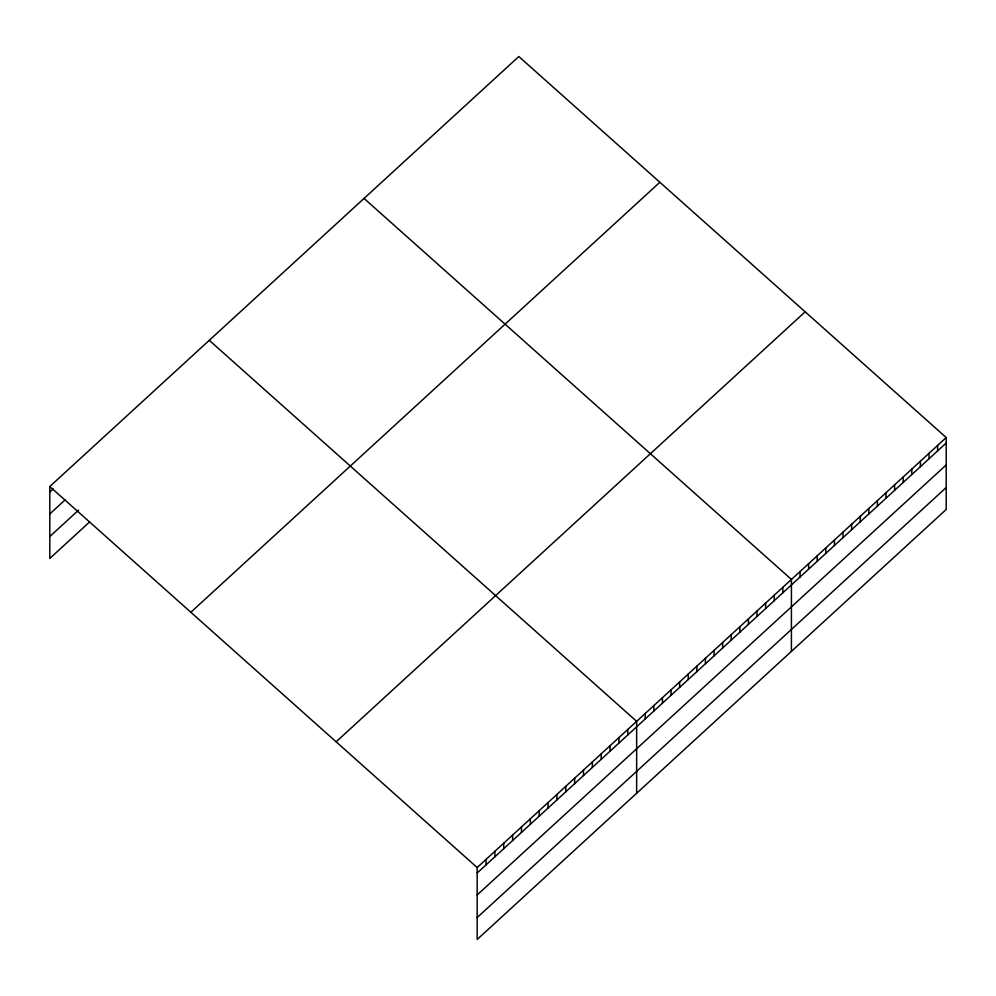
<?xml version="1.0" encoding="UTF-8"?>
<svg xmlns="http://www.w3.org/2000/svg" width="996" height="996" viewBox="0 0 996 996"><rect width="100%" height="100%" fill="white"/><g stroke="black" fill="none" stroke-linecap="round" stroke-linejoin="round"><path stroke-width="1.49" d="M89.665 521.904L49.8 558.445L49.8 486.521L518.829 56.523L946.2 437.555L946.2 509.479L477.171 939.477L477.171 867.553L946.2 437.555M49.8 491.999L53.124 488.961M49.8 513.936L65.3 499.718M49.8 536.52L78.597 510.126M190.834 612.266L659.862 182.268M336.138 741.808L805.166 311.81M477.171 873.031L946.2 443.021M477.171 894.956L946.2 464.958M477.171 917.553L946.2 487.542M364.05 198.428L791.422 579.448L791.422 651.372M209.272 340.321L636.643 721.353L636.643 793.277M49.8 486.521L477.171 867.553M937.597 445.436L937.597 450.914M929.007 453.317L929.007 458.795M920.404 461.198L920.404 466.676M911.801 469.079L911.801 474.557M903.21 476.972L903.21 482.438M894.607 484.853L894.607 490.331M886.004 492.734L886.004 498.212M877.414 500.615L877.414 506.093M868.811 508.495L868.811 513.973M860.208 516.376L860.208 521.854M851.617 524.27L851.617 529.748M843.014 532.15L843.014 537.628M834.411 540.031L834.411 545.509M825.821 547.912L825.821 553.39M817.218 555.793L817.218 561.271M808.615 563.686L808.615 569.164M800.025 571.567L800.025 577.045M782.819 587.329L782.819 592.807M774.228 595.21L774.228 600.688M765.625 603.103L765.625 608.581M757.022 610.984L757.022 616.462M748.432 618.865L748.432 624.343M739.829 626.745L739.829 632.223M731.226 634.626L731.226 640.104M722.635 642.52L722.635 647.998M714.032 650.4L714.032 655.878M705.429 658.281L705.429 663.759M696.839 666.162L696.839 671.64M688.236 674.043L688.236 679.521M679.633 681.936L679.633 687.414M671.043 689.817L671.043 695.295M662.44 697.698L662.44 703.176M653.837 705.579L653.837 711.057M645.246 713.46L645.246 718.938M627.779 729.47L627.779 734.948M618.927 737.588L618.927 743.066M610.062 745.718L610.062 751.196M601.211 753.835L601.211 759.313M592.346 761.965L592.346 767.443M583.482 770.082L583.482 775.56M574.63 778.2L574.63 783.678M565.765 786.33L565.765 791.808M556.913 794.447L556.913 799.925M548.049 802.577L548.049 808.042M539.185 810.694L539.185 816.172M530.333 818.812L530.333 824.29M521.468 826.941L521.468 832.419M512.616 835.059L512.616 840.537M503.752 843.176L503.752 848.654M494.888 851.306L494.888 856.784M486.036 859.423L486.036 864.902"/></g></svg>
